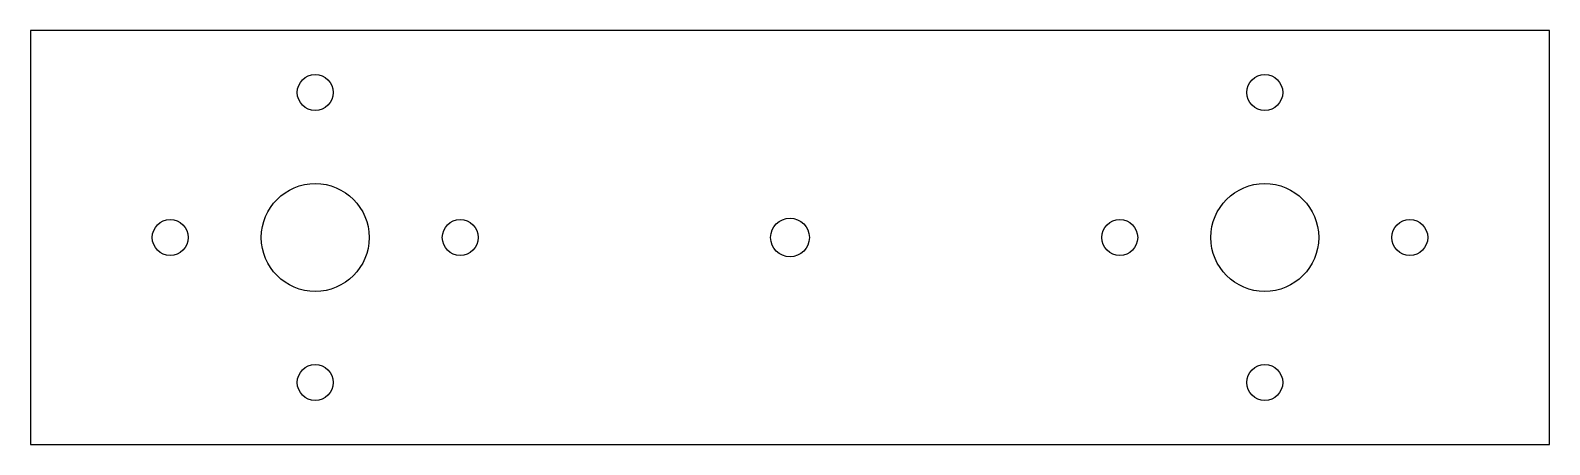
# Model space of a CAD drawing. Header units: inches. Extents: x -5.5 to 5.5, y -1.5 to 1.5.
import ezdxf

# ---------------------------------------------------------------- set-up
doc = ezdxf.new("R2010")
doc.units = ezdxf.units.IN
doc.header["$MEASUREMENT"] = 0

msp = doc.modelspace()

# ---------------------------------------------------------------- linework, layer by layer
at = {"color": 7, "linetype": 'Continuous', "lineweight": 25}
for p, q in [((-5.5, 1.5), (-5.5, -1.5)), ((5.5, 1.5), (-5.5, 1.5)), ((5.5, -1.5), (5.5, 1.5)), ((-5.5, -1.5), (5.5, -1.5))]:
    msp.add_line(p, q, dxfattribs=at)
for centre, radius in [((-3.4375, 1.05), 0.13), ((3.4375, 1.05), 0.13), ((-3.4375, 0), 0.3906), ((3.4375, 0), 0.3906), ((-4.4875, 0), 0.13), ((-2.3875, 0), 0.13), ((0, 0), 0.14), ((2.3875, 0), 0.13), ((4.4875, 0), 0.13), ((-3.4375, -1.05), 0.13), ((3.4375, -1.05), 0.13)]:
    msp.add_circle(centre, radius, dxfattribs=at)

doc.saveas('drawing.dxf')
